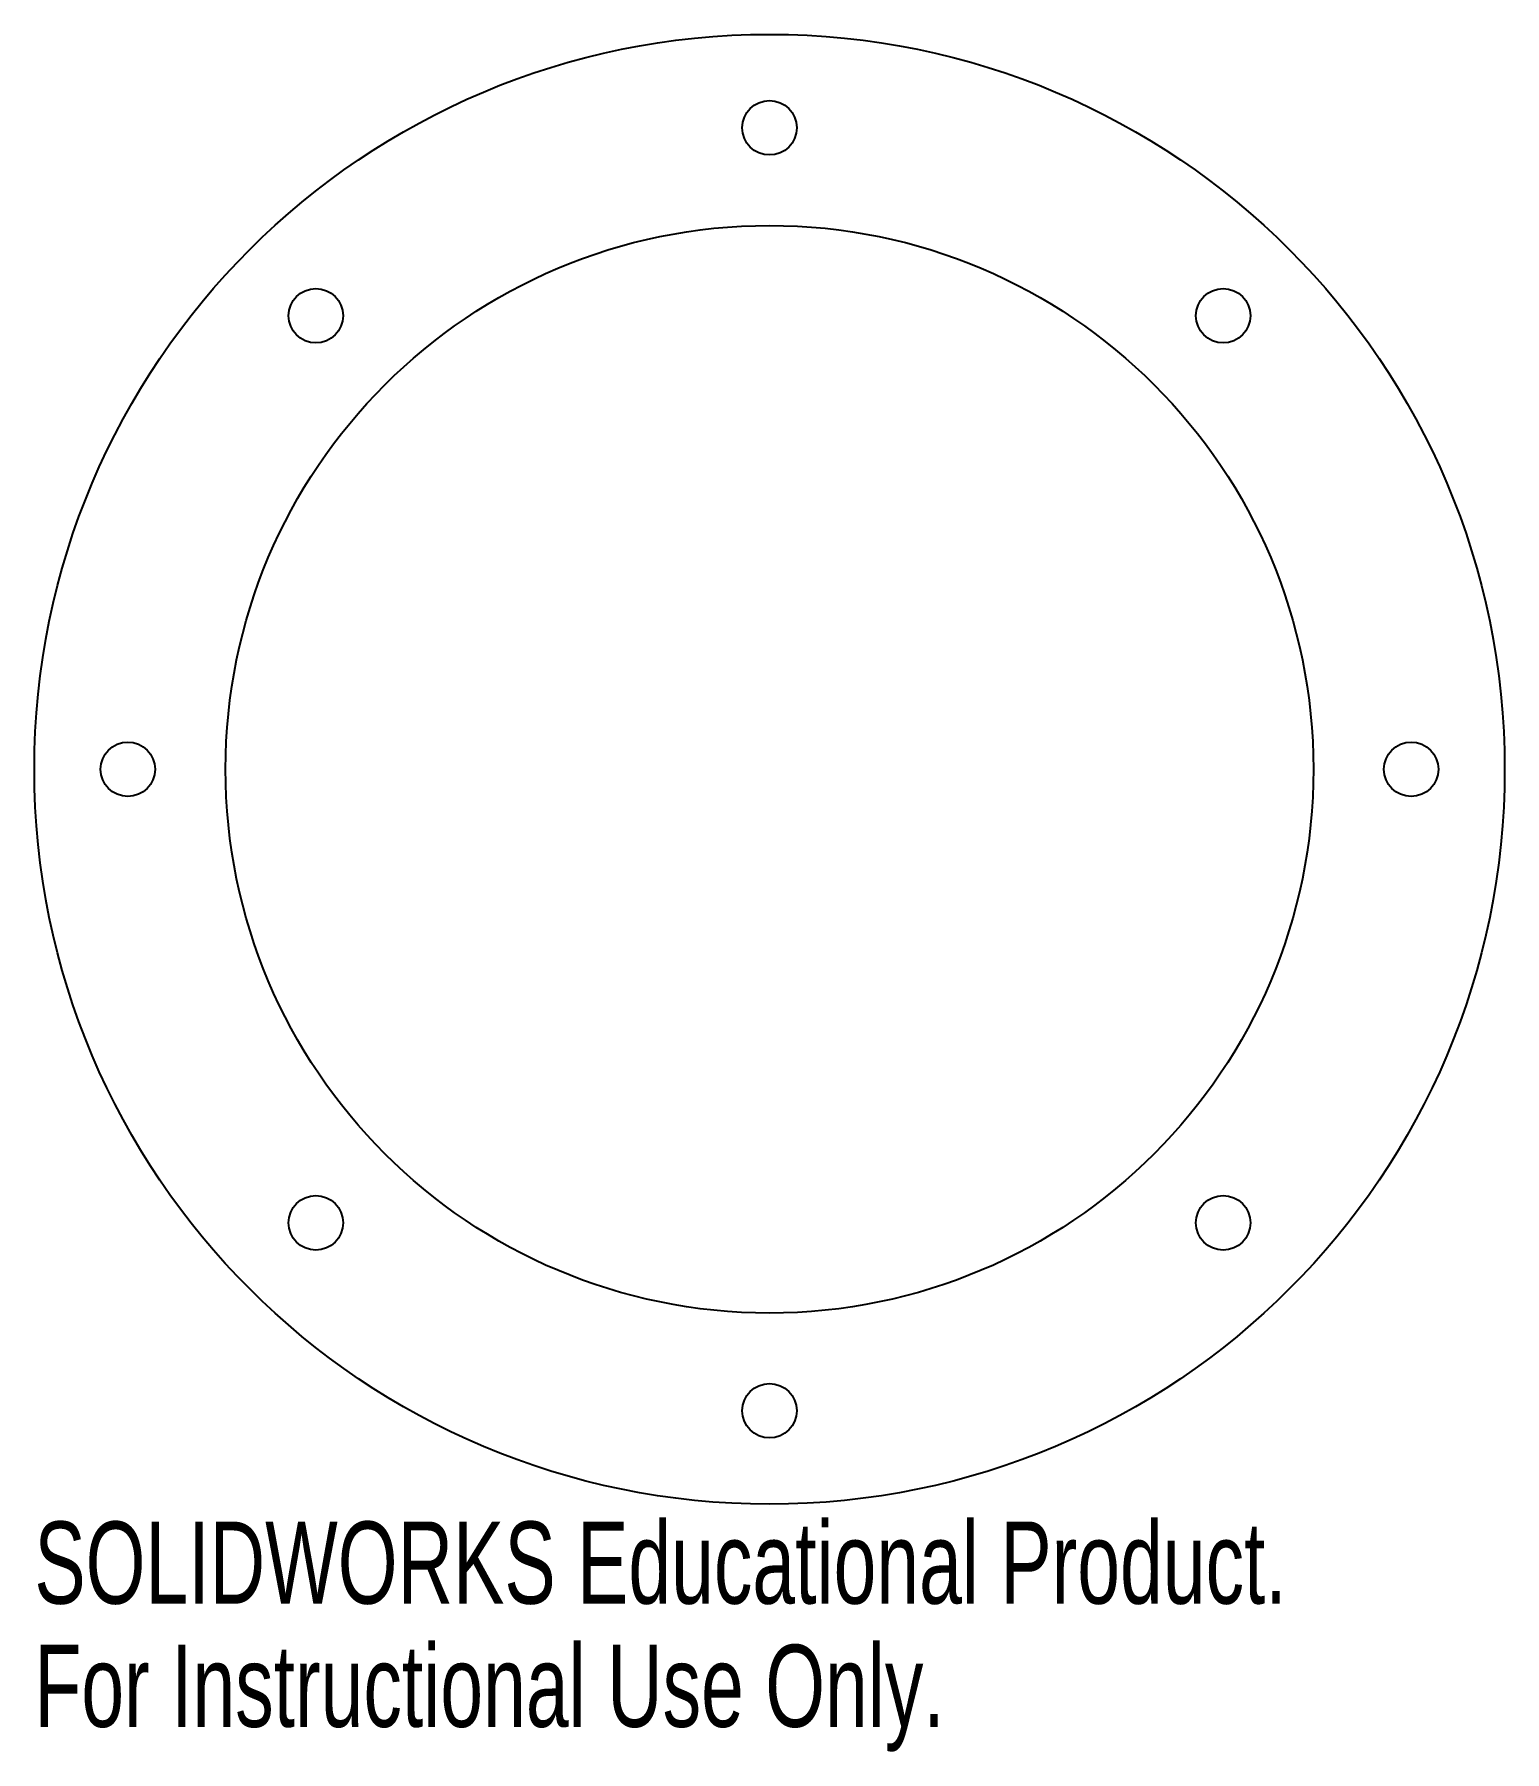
# Model space of a CAD drawing. Header units: millimetres. Extents: x -43 to 43, y -58 to 43.
import ezdxf

# ---------------------------------------------------------------- set-up
doc = ezdxf.new("R2010")
doc.units = ezdxf.units.MM
doc.styles.add('SLDTEXTSTYLE0', font='TXT', dxfattribs={"width": 0.7})

msp = doc.modelspace()

# ---------------------------------------------------------------- linework, layer by layer
at = {"color": 7, "linetype": 'Continuous', "lineweight": 25}
for centre, radius in [((0, 0), 43.25), ((0, 37.75), 1.6), ((0, 0), 32), ((-26.69, 26.69), 1.6), ((26.69, 26.69), 1.6), ((-37.75, 0), 1.6), ((37.75, 0), 1.6), ((-26.69, -26.69), 1.6), ((26.69, -26.69), 1.6), ((0, -37.75), 1.6)]:
    msp.add_circle(centre, radius, dxfattribs=at)

# ---------------------------------------------------------------- texts
at = {"color": 7, "linetype": 'Continuous', "char_height": 4.8336, "attachment_point": 1, "style": 'SLDTEXTSTYLE0'}
for s, insert in [('SOLIDWORKS Educational Product.', (-43.25, -44.27)), ('For Instructional Use Only.', (-43.25, -51.52))]:
    msp.add_mtext(s, dxfattribs=dict(at, insert=insert))

doc.saveas('drawing.dxf')
